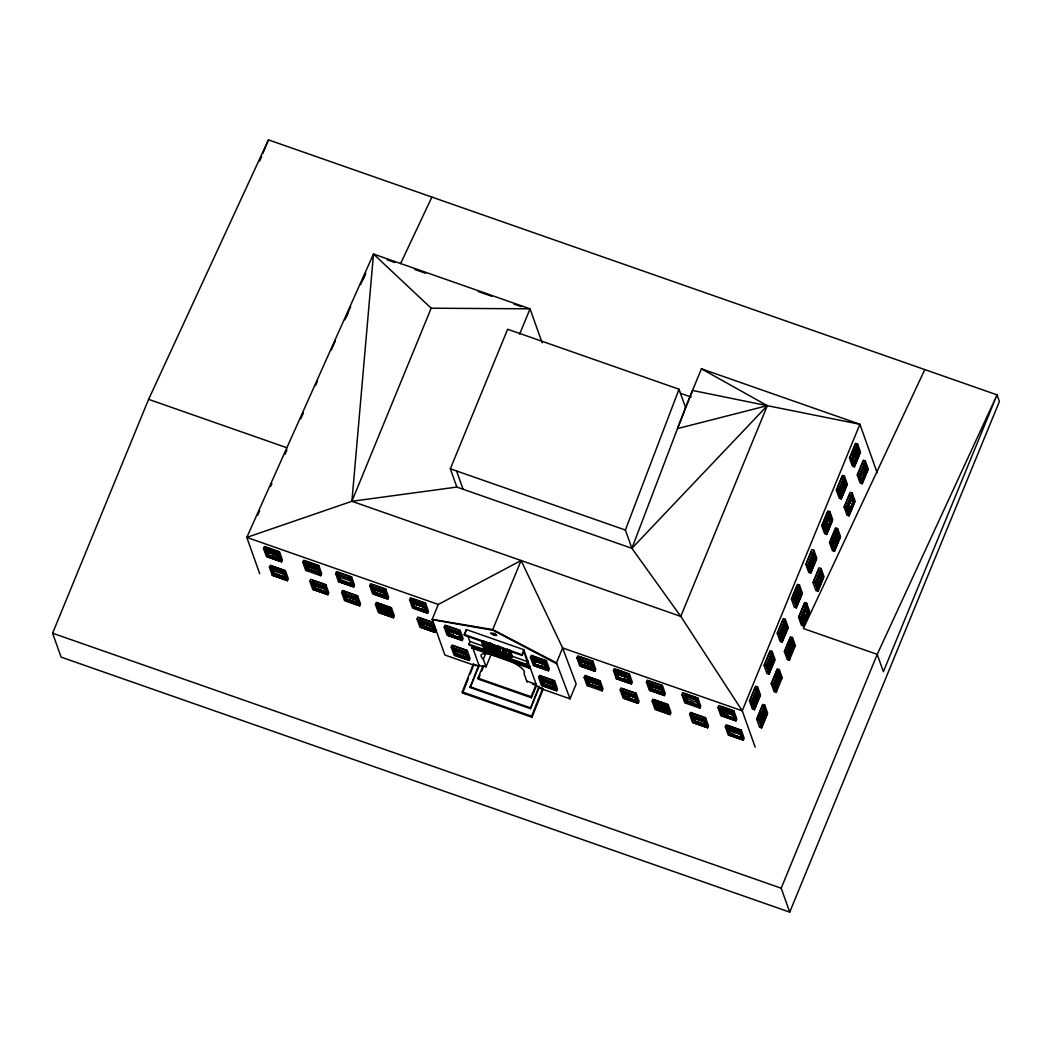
<?xml version="1.0" encoding="UTF-8"?>
<svg xmlns="http://www.w3.org/2000/svg" width="1052" height="1052" viewBox="0 0 1052 1052"><rect width="100%" height="100%" fill="white"/><g stroke="black" fill="none" stroke-linecap="round" stroke-linejoin="round"><path stroke-width="1.5" d="M486.432 642.588L484.893 642.312M486.274 642.285L486.024 642.627M487.589 643.324L489.285 648.808L486.852 643.311M490.377 644.126L490.14 643.364L491.021 643.785M492.98 644.981L492.323 644.363M484.236 641.51L482.631 642.443L484.748 648.413L495.952 652.161L493.559 645.152L491.31 644.56M499.924 646.625L499.398 646.441M502.304 647.874L504.092 653.121M259.726 573.735L246.799 537.414L351.894 501.291L373.486 254.032L530.037 308.828L542.161 342.847M484.696 642.772L486.221 647.782L485.327 644.218M278.096 552.576L277.61 553.76L280.279 561.268L267.576 556.81L268.326 554.614L266.248 548.763M285.539 575.76L283.974 571.367L283.488 572.564L286.157 580.06L273.441 575.615L274.204 573.419L272.639 569.027M312.47 580.415L324.766 584.61L323.95 586.621L326.62 594.117L313.904 589.672L314.666 587.476L321.728 589.948M351.762 582.098L350.198 577.706L349.711 578.889L352.394 586.398L339.678 581.953L340.44 579.757L338.875 575.365M356.194 596.55L355.707 597.746L358.377 605.242L345.674 600.797L346.437 598.601L344.872 594.209M373.789 594.091L371.119 586.582L383.822 591.027L386.492 598.535L373.789 594.091L374.538 591.895L387.254 596.339M391.212 615.302L379.917 611.343L377.3 604.032L376.813 605.216L389.529 609.66L392.199 617.169L379.496 612.724L380.245 610.528L378.681 606.136M427.625 613.263L428.453 611.251L425.56 603.138L410.438 597.838L409.609 599.85L412.489 607.964L427.625 613.263L424.153 603.94L423.667 605.124L426.336 612.632L413.633 608.174L414.396 605.978M431.596 623.139L431.11 624.323L433.792 631.831L421.076 627.373L421.839 625.177L431.149 628.333M458.777 631.226L458.291 632.41L460.96 639.918L448.257 635.461L449.02 633.265L453.254 634.75M453.596 648.177L455.687 654.042L468.39 658.486L468.732 657.658L467.969 659.854L455.266 655.409L456.016 653.213L468.311 657.408M534.469 665.719L531.786 658.21L544.502 662.655L547.172 670.163L534.469 665.719L535.218 663.523M542.622 685.707L539.939 678.211L552.655 682.656L555.324 690.151L542.622 685.707L543.371 683.511L554.167 687.193M580.928 666.205L581.69 664.009L581.348 664.838L594.064 669.282L591.448 661.958L590.961 663.154L593.644 670.65L580.928 666.205L578.258 658.697L578.745 657.513L581.348 664.838M588.949 683.603L588.186 685.799L585.517 678.29L598.22 682.748L600.889 690.243M630.595 682.051L617.892 677.606L615.275 670.282L614.789 671.465L627.505 675.91L630.174 683.419L617.471 678.974L618.221 676.778L616.656 672.386M624.231 698.331L621.561 690.822L634.264 695.28L636.933 702.775L624.231 698.331L624.993 696.135L629.227 697.621M660.985 686.259L660.498 687.443L663.168 694.951L650.465 690.506L651.227 688.31L649.137 682.446M666.679 705.3L666.192 706.484L668.862 713.992L656.159 709.548L656.921 707.352L655.357 702.96M685.115 696.45L686.68 700.842L685.917 703.038L683.248 695.53L695.951 699.988L698.62 707.483M704.169 718.516L703.683 719.699L706.352 727.208L693.649 722.75L694.412 720.554L694.07 721.383L706.773 725.827M732.481 711.599L731.995 712.783L734.664 720.278L721.961 715.833L722.724 713.637L726.958 715.123M729.338 735.138L726.656 727.629L739.372 732.087L742.041 739.582L729.338 735.138L730.088 732.942L734.322 734.428M877.158 472.743L859.905 424.272L767.316 405.664L631.897 548.329L625.388 530.037L679.027 389.227L507.643 329.237L450.348 468.784L456.857 487.063L631.897 548.329L680.789 616.406L742.252 710.823L755.191 747.157M631.897 548.329L685.536 407.505L701.421 368.805L859.905 424.272L742.252 710.823L562.61 647.953L521.095 560.519L438.316 604.453L432.201 619.352L444.904 655.028L474.281 665.298M487.3 642.719L484.341 642.496L487.904 643.14M485.919 642.272L485.261 642.233L486.511 642.22M484.801 642.903L486.366 643.009M495.439 645.573L497.596 651.622L497.109 652.845L483.828 648.4L484.315 647.177M484.748 648.413L483.236 641.194M493.086 644.731C503.145 657.71 481.514 649.689 483.512 642.062M488.47 643.469C501.028 664.167 482.46 629.78 489.377 648.558C497.938 655.712 495.216 644.652 490.534 644.994M491.6 644.929L493.283 645.823M492.941 645.376L491.415 644.311M495.084 650.991L485.958 647.94L483.959 642.062M499.608 646.862L500.265 647.138L499.148 646.809M510.154 650.123L512.311 656.172L511.824 657.395L498.543 652.963L499.029 651.727M508.287 649.702L510.667 656.711L499.463 652.963L497.491 646.638M498.175 646.441L500.213 652.687L498.056 646.309M500.936 652.332L503.606 653.226C504.565 648.361 495.439 643.495 500.936 652.332L509.536 655.212L507.064 653.818M507.656 649.926L510.667 656.711M506.577 653.949L504.197 648.624M509.839 655.422L507.708 649.413M539.334 687.18L542.714 688.363L543.082 689.389L532.01 717.24L462.617 692.979L462.249 691.953L473.321 664.101L478.989 666.061L470.126 687.508L530.458 708.627L539.334 687.18L532.457 684.01M462.617 692.979L468.442 678.316M470.191 673.924L473.098 666.587M532.01 717.24L531.641 716.215L542.714 688.363M52.6 633.199L148.608 399.352L268.444 139.863L997.046 394.868L999.4 401.483L789.723 912.137L61.121 657.132L52.6 633.199L781.202 888.217L789.723 912.137M259.752 161.035L261.606 156.498M262.855 153.474L268.444 139.863M263.539 548.486L264.368 546.475L279.503 551.774L282.396 559.888L281.568 561.899L266.432 556.6L263.539 548.486L278.675 553.786L281.568 561.899M267.576 556.81L264.894 549.315L265.38 548.118L267.997 555.443L280.7 559.888M267.142 551.721L279.109 555.903L267.142 551.721L265.88 548.171M267.997 555.443L268.326 554.614M279.201 556.179L267.155 552.195L268.405 555.259L280.292 559.638L268.313 555.456L267.142 550.38M269.417 567.291L270.246 565.279L285.381 570.578L288.274 578.692L287.446 580.704L272.31 575.405L269.417 567.291L284.553 572.59L287.446 580.704M278.675 553.786L279.503 551.774M273.112 570.802L284.987 574.708M272.31 575.405L273.139 573.393M286.578 578.692L273.862 574.247L274.204 573.419M284.553 572.59L285.381 570.578M286.157 578.442L274.191 574.26L271.679 567.173M302.818 562.281L303.647 560.269L318.782 565.568L321.662 573.682L320.847 575.694L305.711 570.394L302.818 562.281L317.954 567.58L320.847 575.694M307.263 569.237L307.605 568.409L306.842 570.605L304.173 563.096L304.659 561.913L307.263 569.237L319.979 573.682M306.513 565.792L318.401 570.171L319.177 572.341M306.921 565.595L307.592 569.25L305.08 562.163M309.88 581.348L310.708 579.336L325.844 584.636L328.737 592.749L327.908 594.761L312.773 589.462L309.88 581.348L325.015 586.648L327.908 594.761M319.558 575.049L316.876 567.554L317.362 566.357M317.954 567.58L318.782 565.568M313.575 584.859L325.462 589.238L313.404 584.767L323.95 588.239M327.04 592.749L314.338 588.305L314.666 587.476M314.995 587.489L314.653 588.318L312.562 582.413M701.421 368.805L767.316 405.664L680.789 616.406L351.894 501.291L431.175 308.197L530.037 308.828L519.649 334.128M325.015 586.648L325.844 584.636M335.654 573.629L336.482 571.617L351.618 576.917L354.498 585.03L353.682 587.029L338.547 581.743L335.654 573.629L350.789 578.929L353.682 587.029M339.349 577.127L351.21 581.046M338.547 581.743L339.362 579.731M352.815 585.03L340.098 580.586L340.44 579.757L351.736 583.715M340.769 579.77L340.427 580.586L337.902 573.511M341.65 592.473L342.465 590.461L357.601 595.761L360.494 603.874L359.666 605.886L344.53 600.587L341.65 592.473L356.786 597.773L359.666 605.886M350.789 578.929L351.618 576.917M345.332 595.971L357.22 600.363M358.798 603.874L346.095 599.43L346.437 598.601M357.614 601.455L358.39 603.624L346.424 599.43L345.24 594.367M352.394 584.78L340.506 580.388M356.786 597.773L357.601 595.761M369.752 585.767L370.58 583.755L385.716 589.054L388.609 597.168L387.78 599.18L372.645 593.88L369.752 585.767L384.887 591.066L387.78 599.18M373.355 588.988L385.321 593.183L386.584 596.721L374.617 592.539M373.447 589.265L385.413 593.459L374.946 589.791M386.912 597.168L374.21 592.723L374.538 591.895M374.867 591.908L374.538 592.723L372.434 586.832M375.459 604.4L376.287 602.388L391.423 607.688L394.316 615.788L393.487 617.8L378.352 612.501L375.459 604.4L390.594 609.7L393.487 617.8M384.309 589.843L384.651 589.028L371.935 584.57L374.025 590.435M384.887 591.066L385.716 589.054M379.154 607.898L391.042 612.29L391.817 614.46M379.917 611.343L380.245 610.528L391.541 614.473M392.212 615.552L380.245 611.357L380.574 610.541L392.541 614.723M390.594 609.7L391.423 607.688M426.691 610.186L426.349 611.002L414.383 606.82L414.725 605.991M417.052 619.049L417.881 617.037L433.016 622.337L435.896 630.45L435.081 632.462L419.945 627.163L417.052 619.049L432.188 624.349L435.081 632.462M425.56 603.138L424.745 605.15L409.609 599.85M425.087 607.464L413.12 603.283L425.271 607.543L426.428 610.804L414.462 606.623L413.226 603.559L425.271 607.543M434.213 630.45L421.497 626.006L421.839 625.177M422.168 625.19L421.826 626.019L419.722 620.115M432.188 624.349L433.016 622.337M432.543 626.663L420.563 622.482L432.714 626.742L420.668 622.758L421.905 625.822L433.792 630.201L431.281 623.126M444.233 627.137L445.049 625.125L460.184 630.424L463.077 638.538L462.249 640.55L447.113 635.25L444.233 627.137L459.369 632.436L462.249 640.55M446.074 626.768L446.403 625.953L459.119 630.398M451.229 647.085L452.058 645.073L467.193 650.373L470.086 658.486L469.258 660.485L454.122 655.199L451.229 647.085L466.365 652.385L469.258 660.485M453.07 646.717L453.412 645.889L466.115 650.346M459.369 632.436L460.184 630.424M459.895 634.829L447.915 630.648L449.086 633.909L461.052 638.091L459.895 634.829L447.744 630.569L446.982 628.005M454.832 650.307L466.891 654.778L467.667 656.948M454.924 650.583L466.812 654.975L467.588 657.145M461.315 637.473L460.973 638.288L459.711 634.75M455.687 654.042L456.016 653.213M454.451 648.821L456.095 653.844L467.982 658.236L456.003 654.042L456.344 653.226M524.054 650.517L522.016 655.449L464.524 635.329L464.221 634.474L466.246 629.53L523.738 649.663L536.586 685.47L531.457 697.752L478.318 679.158L477.95 678.106L483.078 665.811L486.024 666.837L491.534 653.423M464.524 635.329L465.628 632.633M466.181 631.279L466.246 629.53M478.976 665.298L472.124 646.046L471.848 648.032L529.34 668.152L529.616 666.166L469.021 644.968L469.797 641.418L467.811 635.842M466.365 652.385L467.193 650.373M471.848 648.032L472.374 646.743M432.201 619.352L492.73 629.569L521.095 560.519M494.032 635.29L496.833 635.369L493.296 633.238L490.508 633.159L494.032 635.29L494.9 633.186M522.029 655.449L523.738 649.663M527.972 661.537L526.513 665.088L527.657 660.656M530.432 657.395L531.26 655.383L546.396 660.682L549.289 668.783L548.46 670.795L533.325 665.495L530.432 657.395L545.567 662.694L548.46 670.795M532.273 657.027L532.614 656.198L545.317 660.643L544.989 661.471M529.34 668.152L529.866 666.863L526.842 665.811M534.035 660.617L546.093 665.088L534.127 660.893M547.513 667.718L547.185 668.546L535.205 664.351L533.535 657.868M538.585 677.383L539.413 675.371L554.549 680.67L557.442 688.784L556.613 690.796L541.478 685.496L538.585 677.383L553.72 682.682L556.613 690.796M545.567 662.694L546.396 660.682M540.426 677.015L540.767 676.199L552.063 680.144M545.922 665.009L535.521 661.143M542.28 680.894L554.167 685.273L554.943 687.443M555.745 688.784L543.042 684.339L543.371 683.511M543.7 683.524L543.358 684.352L541.267 678.448M570.039 698.817L556.495 662.852L562.61 647.953L576.167 683.918L570.039 698.817L539.702 688.205M553.142 681.459L553.47 680.644M553.72 682.682L554.549 680.67M576.904 657.881L577.732 655.869L592.868 661.169L595.748 669.282L594.932 671.294L579.797 665.995L576.904 657.881L592.039 663.181L594.932 671.294M580.599 661.392L592.565 665.574M581.756 664.654L593.722 668.835L581.677 664.851L582.019 664.022M584.162 677.475L584.991 675.463L600.127 680.762L603.006 688.876L602.178 690.888L587.055 685.588L584.162 677.475L599.298 682.774L602.178 690.888M586.003 677.107L586.345 676.278L599.048 680.736L601.323 688.876L588.607 684.431L586.529 678.566M586.49 677.159L586.753 676.528L597.22 680.197M592.039 663.181L592.868 661.169M587.752 680.697L599.824 685.168L587.858 680.973M599.298 682.774L600.127 680.762M599.64 685.089L589.251 681.223M601.244 687.798L600.902 688.626L598.798 682.722M613.434 670.65L614.263 668.638L629.398 673.938L632.291 682.038L631.463 684.05L616.327 678.75L613.434 670.65L628.57 675.949L631.463 684.05M616.196 671.518L616.959 674.069L629.096 678.343L617.13 674.148L618.3 677.409L630.266 681.604M616.327 678.75L617.156 676.752M617.892 677.606L618.221 676.778M630.516 680.973L630.187 681.801L618.208 677.606L618.55 676.791M620.207 690.007L621.035 687.995L636.171 693.294L639.051 701.408L638.235 703.42L623.1 698.12L620.207 690.007L635.342 695.306L638.235 703.42M628.57 675.949L629.398 673.938M623.797 693.229L635.868 697.7M623.902 693.505L635.789 697.897L625.296 693.755M637.367 701.408L624.651 696.963L624.993 696.135M636.25 698.791L636.947 701.158L624.98 696.963L624.309 693.307M634.75 694.083L635.092 693.268L622.389 688.81L624.467 694.675M635.342 695.306L636.171 693.294M646.441 682.169L647.256 680.171L662.392 685.457L665.285 693.57L664.456 695.582L649.321 690.283L646.441 682.169L661.577 687.469L664.456 695.582M650.465 690.506L647.795 682.998L648.282 681.814L650.886 689.126L663.588 693.57M650.886 689.126L651.227 688.31L662.523 692.255M651.543 688.31L651.214 689.139L648.689 682.064M652.135 701.224L652.95 699.212L668.086 704.511L670.979 712.625L670.15 714.637L655.015 709.337L652.135 701.224L667.27 706.523L670.15 714.637M656.159 709.548L653.489 702.039L653.976 700.856L656.579 708.18L667.875 712.125M661.577 687.469L662.392 685.457M655.83 704.722L667.718 709.114L668.48 711.283M661.918 689.783L649.952 685.602L662.102 689.862L650.044 685.878L651.293 688.942L663.181 693.321L660.656 686.246M656.579 708.18L656.921 707.352L668.217 711.31M668.875 712.375L656.908 708.18L657.25 707.365L669.217 711.547M667.27 706.523L668.086 704.511M681.893 694.714L682.709 692.703L697.844 698.002L700.737 706.116L699.909 708.127L684.773 702.828L681.893 694.714L697.029 700.014L699.909 708.127M685.575 698.212L697.463 702.604M695.951 699.988L696.437 698.791L699.041 706.116L686.338 701.671L686.68 700.842M686.995 700.856L686.667 701.684L684.642 695.582M689.625 714.426L690.454 712.414L705.59 717.714L708.469 725.827L707.641 727.839L692.505 722.54L689.625 714.426L704.761 719.726L707.641 727.839M691.466 714.058L691.808 713.243L704.511 717.688M697.029 700.014L697.844 698.002M693.215 717.661L705.182 721.843L694.714 718.187M693.321 717.937L705.208 722.316L703.841 718.503M698.633 705.866L686.746 701.487M694.741 720.567L694.399 721.396L691.874 714.308M704.761 719.726L705.59 717.714M706.365 725.578L694.478 721.199M717.937 707.509L718.753 705.497L733.888 710.797L736.781 718.911L735.953 720.922L720.817 715.623L717.937 707.509L733.073 712.809L735.953 720.922M735.085 718.911L722.382 714.466L722.724 713.637M721.633 711.021L722.79 714.282L734.677 718.661L722.711 714.479L723.04 713.651L727.537 715.228M725.301 726.814L726.13 724.802L741.265 730.101L744.158 738.215L743.33 740.227L728.194 734.927L725.301 726.814L740.437 732.113L743.33 740.227M733.073 712.809L733.888 710.797M727.642 726.498L727.905 725.88L739.872 730.062L739.609 730.693M728.904 730.049L740.963 734.506L728.997 730.325M742.462 738.215L729.759 733.77L730.088 732.942M739.858 730.89L740.187 730.075L727.484 725.63L730.167 733.586L742.054 737.965L730.088 733.783L730.417 732.955M764.054 665.377L770.103 650.675L772.168 651.398L775.061 659.512L769.012 674.214L766.947 673.49L764.054 665.377L766.132 666.1L769.012 674.214M777.218 633.278L783.253 618.576L785.331 619.299L788.211 627.413L782.175 642.115L780.111 641.391L777.218 633.278L779.295 634.014L782.175 642.115M749.484 700.921L755.533 686.206L757.598 686.93L760.491 695.043L754.442 709.745L752.377 709.022L749.484 700.921L751.562 701.645L757.598 686.93M791.393 599.035L797.442 584.333L799.507 585.057L802.387 593.17L796.351 607.872L794.286 607.149L791.393 599.035L793.471 599.758L796.351 607.872M752.719 707.457L750.115 700.132L755.178 687.784L758.637 695.398L753.574 707.746M778.033 632.265L782.912 620.154M805.819 564.293L811.868 549.578L813.932 550.301L816.812 558.415L810.776 573.13L808.712 572.406L805.819 564.293L807.897 565.016L810.776 573.13M821.757 525.632L827.806 510.93L829.87 511.653L832.763 519.754L826.714 534.469L824.65 533.745L821.757 525.632L823.834 526.355L826.714 534.469M836.327 490.1L842.376 475.386L844.44 476.109L847.333 484.222L841.284 498.937L839.22 498.214L836.327 490.1L838.405 490.824L841.284 498.937M849.49 458.001L855.526 443.3L857.604 444.023L860.483 452.123L854.448 466.838L852.383 466.115L849.49 458.001L851.568 458.725L854.448 466.838M796.982 586.385L792.209 598.009L792.853 598.246M806.45 563.504L811.513 551.156M842.034 476.964L836.958 489.312L837.8 489.614M854.632 446.245L850.121 457.212L852.725 464.537M827.359 512.981L822.572 524.606L823.229 524.83M852.146 454.293L853.935 449.94M766.132 666.1L772.168 651.398M779.295 634.014L785.331 619.299M793.471 599.758L799.507 585.057M807.897 565.016L813.932 550.301M823.834 526.355L829.87 511.653M838.405 490.824L844.44 476.109M851.568 458.725L857.604 444.023M829.528 513.218L824.452 525.566L827.122 533.075L832.198 520.727L829.528 513.218L827.464 512.495L822.388 524.843L823.229 525.145M844.098 477.687L839.023 490.035L841.705 497.543L846.768 485.196L844.098 477.687L842.876 477.266M740.437 732.113L741.265 730.101M752.811 702.21L757.19 692.098L752.417 703.722M767.381 666.666L771.76 656.566L766.987 668.191M779.94 636.026L784.923 624.467L780.045 636.302L785.016 624.743L785.976 627.939L781.399 639.642L780.137 636.092M794.72 600.324L799.099 590.225L794.326 601.849M812.486 553.05L813.314 555.403L808.751 567.107M839.049 492.836L844.033 481.277L839.154 493.112M852.817 459.29L857.196 449.191L852.422 460.815L851.581 458.448M752.509 703.998L757.085 692.308M767.684 667.021L771.655 656.764M795.01 600.679L798.994 590.422M824.584 528.656L829.463 516.821L824.689 528.446M824.781 528.722L829.357 517.019M839.351 493.191L843.928 481.487M852.514 461.092L857.288 449.467L858.248 452.649L853.474 464.287M754.021 704.064L756.401 698.252M768.42 669.177L772.365 659.565L770.8 655.172M781.018 638.446L784.739 629.162M797.127 599.272L799.507 593.459M753.85 704.708L757.23 696.477M796.877 600.087L799.704 593.223L798.139 588.831M810.356 567.436L813.341 560.177M840.272 494.703L842.652 488.891M853.422 462.604L854.618 459.698M855.815 456.792L857.604 452.426L858.458 452.728L853.672 464.353M809.619 569.448L811.302 565.332M812.433 562.596L814.13 558.481L812.565 554.088M825.557 530.8L828.371 523.935M840.127 495.255L844.638 484.288L843.073 479.896M855.539 457.673L857.235 453.557M753.469 707.194L758.453 695.635L753.679 707.273M768.644 670.203L773.023 660.104L768.249 671.728M781.294 640.116L786.37 627.768L784.279 621.916M795.983 603.861L800.362 593.762L797.837 586.674M840.311 496.386L845.085 484.748M768.696 670.834L773.207 659.867L770.603 652.542L769.748 652.253L764.686 664.601L765.527 664.89M795.575 605.387L800.546 593.525L797.942 586.201L797.087 585.898L792.024 598.246L792.866 598.549M812.683 553.115L814.787 559.02L810.001 570.644L814.577 558.941L813.617 555.745L808.646 567.304L813.314 555.403M825.741 531.918L830.515 520.28M840.522 496.452L845.295 484.814L842.994 478.844M809.054 570.828L809.895 571.118L814.971 558.77L812.88 552.918M825.846 532.47L830.909 520.122L828.305 512.797M840.969 495.558L845.479 484.577L843.402 478.726M853.567 464.839L858.642 452.492L856.552 446.627M759.925 696.016L754.849 708.364L752.18 700.856L757.256 688.508L759.925 696.016L757.795 695.109L758.637 695.398M774.496 660.472L769.42 672.82L766.75 665.324L771.826 652.976L774.496 660.472L772.365 659.565L773.207 659.867M787.659 628.386L782.583 640.734L779.913 633.225L784.989 620.877L787.659 628.386L785.528 627.465L786.37 627.768M801.834 594.13L796.758 606.478L794.089 598.982L799.165 586.635L801.834 594.13L799.704 593.223L800.546 593.525M816.26 559.388L811.184 571.736L808.515 564.227L813.591 551.879L816.26 559.388L814.13 558.481L814.971 558.77M859.931 453.096L854.855 465.444L852.186 457.936L857.262 445.588L859.931 453.096L857.801 452.189L858.642 452.492M756.651 719.108L762.687 704.406L764.765 705.129L767.644 713.243L761.609 727.945L759.544 727.221L756.651 719.108L758.716 719.831L761.609 727.945M771.221 683.576L777.257 668.875L779.335 669.598L782.215 677.698L776.179 692.413L774.114 691.69L771.221 683.576L773.286 684.3L776.179 692.413M784.384 651.477L790.42 636.776L792.485 637.499L795.378 645.612L789.342 660.314L787.264 659.591L784.384 651.477L786.449 652.201L789.342 660.314M798.56 617.235L804.596 602.52L806.674 603.243L809.553 611.357L803.518 626.072L801.453 625.348L798.56 617.235L800.625 617.958L803.518 626.072M812.986 582.492L819.021 567.778L821.099 568.501L823.979 576.614L817.943 591.316L815.879 590.593L812.986 582.492L815.05 583.216L817.943 591.316M785.791 649.005L789.381 640.287M829.528 542.543L835.564 527.841L837.629 528.564L840.522 536.665L834.486 551.38L832.408 550.656L829.528 542.543L831.593 543.266L834.486 551.38M844.098 507.011L850.134 492.297L852.199 493.02L855.092 501.133L849.056 515.835L846.978 515.112L844.098 507.011L846.163 507.735L849.056 515.835M857.248 474.912L863.298 460.197L865.362 460.934L868.255 469.034L862.206 483.749L860.141 483.026L857.248 474.912L859.326 475.635L865.362 460.934M813.617 581.703L818.68 569.356M836.064 529.708L835.222 529.406L830.146 541.754L832.75 549.078M846.281 510.615L844.717 506.222L849.687 494.348M857.88 474.123L862.956 461.775M830.935 540.07L835.117 529.892L835.761 530.116M758.689 717.254L760.372 713.138M775.508 676.226L777.204 672.11M758.716 719.831L764.765 705.129M773.286 684.3L779.335 669.598M786.449 652.201L792.485 637.499M789.75 658.92L787.08 651.425L792.143 639.077L794.812 646.572L792.682 645.665L793.537 645.967L788.461 658.315M800.625 617.958L806.674 603.243M815.05 583.216L821.099 568.501M764.409 706.707L759.347 719.055L762.016 726.551L767.092 714.203L764.409 706.707L762.345 705.984L757.282 718.332L758.124 718.621M772.694 683.09L771.852 682.787L776.915 670.44L778.98 671.163L773.917 683.511L776.586 691.019M806.319 604.821L801.256 617.169L803.925 624.678L809.001 612.33L806.319 604.821L804.254 604.098L799.191 616.446L800.033 616.748M831.593 543.266L837.629 528.564M846.163 507.735L852.199 493.02M815.681 582.427L820.744 570.079L823.427 577.587L818.351 589.935L815.681 582.427L814.458 581.993M832.211 542.477L837.287 530.129L839.956 537.638L834.893 549.986L832.211 542.477L831.001 542.056M859.944 474.846L865.02 462.499L867.69 470.007L862.627 482.355L859.944 474.846L858.721 474.426L861.338 481.737L866.401 469.389L864.323 463.537M787.698 652.766L792.077 642.667L787.198 654.502M760.07 720.673L764.344 710.297L760.267 720.751M774.048 686.601L778.914 674.753L774.14 686.391M774.246 686.667L778.822 674.963M787.409 654.568L792.182 642.943L793.142 646.138L788.369 657.763M801.374 620.246L806.253 608.411L801.479 620.049M832.842 543.831L836.419 535.113M847.412 508.3L850.989 499.568M801.585 620.325L806.161 608.621M832.448 545.357L837.024 533.653M847.517 508.576L851.594 498.122M832.54 545.633L837.326 533.995L838.286 537.191L833.5 548.828M847.11 510.102L851.686 498.398L852.856 501.659M761.004 722.908L764.949 713.295L765.803 713.598L760.833 725.459M775.022 688.744L779.519 677.764L777.954 673.372M788.316 656.08L792.117 647.046M801.9 623.284L804.885 616.025M804.044 618.287L805.174 615.538M816.786 587.647L820.718 578.048M862.982 475.149L864.77 470.796M835.012 543.595L837.826 536.73L838.668 537.02L833.605 549.368M848.451 510.799L850.147 506.683M864.428 471.848L865.559 469.1L863.994 464.708M761.227 723.934L765.606 713.835L763.094 706.76M775.206 689.862L779.979 678.224M802.544 623.52L807.318 611.883M775.403 689.928L780.374 678.067L777.77 670.742M802.742 623.586L807.515 611.962L805.214 605.991M866.006 469.56L861.233 481.198L866.217 469.639L864.113 463.735M803.202 622.692L807.712 611.712L805.096 604.4M817.062 589.317L822.138 576.969L820.047 571.118M848.28 513.363L853.054 501.725L850.529 494.65M848.175 513.836L853.238 501.488L851.16 495.637M854.526 502.106L849.464 514.454L846.794 506.946L851.857 494.598L854.526 502.106L852.396 501.199L853.238 501.488M781.202 888.217L877.223 654.37L997.046 394.868L883.391 671.689L877.223 654.37L803.386 628.531L924.813 369.594M470.126 687.508L478.686 665.193L483.46 666.863L481.75 670.966M530.458 708.627L539.032 686.312M478.318 679.158L480.041 675.068M531.457 697.752L531.076 696.7L536.218 684.405L526.723 681.078M486.024 666.837L483.289 659.17L485.814 653.318M331.275 349.948L335.18 341.229M344.806 319.716L350.658 306.632M360.507 284.645L365.715 273.02M300.754 418.854L303.357 413.041M315.482 385.558L317.428 381.192M257.674 515.27L259.634 510.917M270.561 486.497L271.863 483.591M284.96 454.332L286.92 449.98M346.082 317.599L347.896 313.522M362.993 279.806L365.425 274.388M400.575 263.618L431.912 197.066M490.232 643.311L489.377 643.416M492.717 644.416L490.521 644.14M502.383 648.019L504 653.358L506.669 653.687M484.604 643.009L485.774 642.693M482.197 641.155L481.685 642.364L483.828 648.4M496.912 645.718L496.399 646.914L498.543 652.963M351.894 501.291L456.857 487.063M484.262 641.391L483.368 642.141L485.498 648.137M489.759 643.456L490.653 643.311L488.891 643.311M491.705 644.679C487.378 643.64 496.202 656.593 490.613 644.929M501.357 647.414L502.619 647.69M488.996 643.416L490.679 644.14M500.818 652.135L509.944 655.186M488.996 648.427L486.313 647.532L484.433 642.259M486.103 647.572L495.229 650.636M500.318 652.45L510.115 656.001L507.8 649.163M485.59 647.9L495.505 651.214M499.608 652.608L510.812 656.356M484.893 648.045L496.097 651.793M462.249 691.953L531.641 716.215M478.2 291.496L491.823 296.269M513.994 304.081L521.555 306.724M387.175 259.857L394.737 262.5M415.014 269.549L425.613 273.257M855.184 444.865L856.039 445.167M680.407 393.29L691.217 397.077M864.849 466.299L860.181 477.726M866.401 469.389L865.559 469.1L867.69 470.007M865.362 469.337L866.217 469.639M845.479 484.577L844.638 484.288L846.768 485.196M844.44 484.525L845.295 484.814M837.142 489.075L837.997 489.377M852.212 501.436L853.054 501.725M844.717 506.222L845.571 506.525M813.932 558.717L814.787 559.02M820.784 573.945L821.743 577.14L817.167 588.844M822.138 576.969L821.283 576.68L823.427 577.587M821.099 576.917L821.941 577.206L819.837 571.315M450.348 468.784L625.388 530.037M805.293 607.03L807.712 611.712M807.515 611.962L805.161 607.412M148.608 399.352L286.972 447.784M785.331 627.715L786.173 628.005L784.082 622.113M790.92 638.643L790.078 638.354L785.002 650.701L787.619 658.013M792.498 645.902L793.339 646.204L791.236 640.3M785.857 650.991L787.08 651.425M780.374 678.067L779.519 677.764L781.662 678.672L778.98 671.163M755.086 688.258L755.928 688.56M750.115 700.132L750.957 700.422M438.316 604.453L246.799 537.414L373.486 254.032L431.175 308.197M579.087 656.698L591.789 661.143M617.024 669.953L628.32 673.898L629.885 678.29M649.031 681.236L661.327 685.431M684.063 693.531L696.779 697.976L699.383 705.287M265.722 547.303L278.425 551.748M305.001 561.097L317.704 565.542M337.837 572.433L350.54 576.877M685.97 694.294L696.45 697.963M721.527 706.812L732.823 710.771M266.13 547.553L278.109 551.735M305.409 561.347L317.375 565.529M424.495 603.112L411.792 598.667L411.45 599.482L414.054 606.807L426.757 611.251M720.528 706.576L732.494 710.757M413.699 599.443L424.166 603.098M618.76 671.386L626.242 674.003M309.643 563.543L305.159 561.965L307.671 569.053L319.637 573.235M726.248 709.298L730.745 710.863M270.285 549.946L265.801 548.368L268.313 555.456M578.258 658.697L590.961 663.154M647.795 682.998L660.498 687.443M264.894 549.315L277.61 553.76M304.173 563.096L316.876 567.554M349.711 578.889L337.008 574.445L339.678 581.953M731.995 712.783L719.292 708.338L721.961 715.833M423.667 605.124L410.964 600.679L413.633 608.174M617.037 673.872L629.004 678.067L630.187 681.801M318.388 569.697L306.329 565.7L318.48 569.974M731.995 714.4L721.527 710.744L733.52 715.399L721.448 710.928M583.518 664.548L593.986 668.204M624.533 678.882L629.517 680.736M688.495 701.382L692.992 702.946M273.139 556.206L280.621 558.822M583.097 664.509L594.393 668.454M688.087 701.342L695.148 703.814M269.746 555.114L281.042 559.072M307.934 568.422L319.9 572.604M421.457 608.45L427.099 610.436M432.333 619.707L493.059 630.293L556.863 663.851M534.192 657.802L541.662 660.419M271.6 566.107L284.303 570.552M356.536 595.734L343.82 591.277L346.095 599.43M377.642 603.204L390.345 607.648M654.305 700.027L667.021 704.485M273.507 566.87L283.974 570.539M378.062 603.453L390.029 607.648M419.643 618.116L431.938 622.311M654.725 700.277L666.692 704.472M385.282 606.702L377.8 604.085L380.245 611.357M458.291 632.41L445.588 627.965L448.257 635.461M464.221 634.474L521.713 654.594M735.046 729.312L739.53 730.89M283.488 572.564L270.772 568.119L273.441 575.615M323.95 586.621L311.234 582.164L313.904 589.672M355.707 597.746L343.005 593.289L345.674 600.797M653.489 702.039L666.192 706.484M703.683 719.699L690.98 715.255L693.649 722.75M431.11 624.323L418.407 619.878L421.076 627.373M449.322 630.884L459.79 634.553M357.207 599.89L345.161 595.892L357.312 600.166M391.028 611.817L378.983 607.819L391.12 612.093M667.691 708.64L655.646 704.643L667.796 708.917M730.404 730.561L740.871 734.23L742.054 737.965M540.873 665.495L547.934 667.967L546.369 663.575M535.297 664.154L547.264 668.349M461.381 638.538L448.678 634.093L446.587 628.241M469.797 641.418L483.407 646.191M512.153 656.251L527.289 661.537L523.686 651.398M276.032 573.958L283.514 576.575M347.844 599.101L358.732 602.796M625.322 696.148L629.806 697.713M275.624 573.919L285.5 577.377M590.356 684.102L601.652 688.047M695.819 721.054L707.115 725.012M326.712 592.302L314.732 588.121L312.589 581.625M346.502 599.245L358.469 603.427M380.324 611.159L392.291 615.354M625.059 696.779L637.025 700.961M656.987 707.996L668.954 712.178M600.981 688.429L589.015 684.247L586.858 677.751M468.705 644.087L526.197 664.207M471.598 647.322L529.09 667.441M554.154 684.799L542.109 680.802L554.246 685.076L555.022 687.258M456.318 650.833L466.799 654.502M555.417 688.337L543.45 684.155L540.767 676.199M477.95 678.106L531.076 696.7M469.81 686.654L530.155 707.772M832.198 520.727L830.067 519.819L828.503 515.427M837.826 536.73L839.956 537.638M806.858 611.422L809.001 612.33M764.949 713.295L767.092 714.203M489.035 643.245L490.495 644.008M500.187 646.862L499.305 646.704M487.194 642.746L486.708 642.601M492.73 629.569L556.495 662.852M506.314 649.478L507.906 650.623L509.536 655.212M485.669 642.943L487.26 644.087M507.011 649.544L507.998 650.373M501.081 647.559L502.067 648.387M493.335 644.889L492.56 644.376L494.953 646.809L497.109 652.845M491.836 644.258L493.427 645.52M504.618 648.65L506.867 654.318L505.328 649.478M509.063 650.346L511.824 657.395M492.783 644.508L495.952 652.161M856.354 446.824L858.458 452.728M858.919 474.189L862.206 483.749M858.406 475.596L859.971 479.988M850.305 495.334L851.87 499.726M837.655 490.495L839.167 494.742M837.484 490.771L839.049 495.163M836.59 531.168L838.668 537.02M835.959 530.182L838.483 537.27L835.117 529.892M835.222 529.406L837.3 535.271M828.424 514.389L830.725 520.359L828.358 515.809M831.514 543.516L833.079 547.908M831.343 544.344L832.855 548.592M822.914 526.316L824.479 530.708M808.344 566.726L809.895 571.118M806.963 564.963L808.528 569.356M799.704 617.918L801.269 622.311M791.446 640.103L793.537 645.967M679.027 389.227L685.536 407.505M777.875 672.333L780.176 678.303L777.822 673.753M770.498 653.029L773.023 660.104M772.365 684.26L773.93 688.652M763.2 706.273L765.803 713.598M755.731 688.495L758.453 695.635M755.178 687.784L757.269 693.636M751.575 701.368L754.442 709.745M750.3 699.896L751.812 704.143M732.153 711.586L734.677 718.661M727.984 727.879L730.088 733.783M727.668 727.918L729.759 733.77M720.607 708.575L722.711 714.479M720.291 708.614L722.382 714.466M696.108 698.791L696.95 701.145M692.321 714.702L693.886 719.095M684.983 695.188L686.496 699.435M691.992 715.531L694.07 721.383M684.247 695.806L686.338 701.671M667.205 706.773L668.77 711.165M666.771 706.471L667.612 708.838M648.768 681.867L649.61 684.221M654.462 700.908L656.908 708.18M615.696 670.532L618.208 677.606M622.876 691.072L624.98 696.963M622.574 691.098L624.651 696.963M614.789 671.465L617.471 678.974M591.132 661.958L593.644 669.033M587.253 677.948L588.936 684.431L586.832 678.54M579.599 658.158L581.164 662.55M579.244 657.566L581.677 664.851M553.234 682.643L554.075 684.997M546.027 664.404L547.592 668.796L534.889 664.338L532.799 658.486M545.081 662.642L547.185 668.546M540.952 678.487L543.042 684.339M532.614 656.198L534.705 662.063M533.193 658.263L535.205 664.351M456.555 470.954L463.064 489.233M527.105 682.143L523.949 673.293A23.341 5.668 22.3 0 0 508.208 660.091M499.398 647.493L501.028 652.095M498.582 646.362L500.673 652.49L498.53 646.48M499.463 652.963L497.307 646.441M492.993 644.863L495.4 651.451M483.078 665.811L483.46 666.863M478.686 665.193L478.989 666.061M475.465 664.825L475.833 665.85M473.321 664.101L473.689 665.127M458.448 631.213L459.29 633.567M465.878 652.332L466.72 654.699M467.969 659.854L465.3 652.345L452.584 647.9L455.266 655.409M447.324 627.61L449.007 634.106L446.482 627.018M446.929 627.413L448.494 631.805M453.491 646.967L456.003 654.042M464.392 692.676L464.76 693.702M431.609 622.297L433.122 626.545M423.825 603.927L426.349 611.002M412.305 600.127L413.87 604.519M419.419 620.154L421.497 626.006M411.858 599.732L414.383 606.82M390.529 609.936L392.094 614.329M390.108 609.647L390.95 612.014M372.119 586.858L374.21 592.723M376.813 605.216L379.496 612.724M357.049 597.194L358.614 601.586M349.882 577.693L350.71 580.06M351.131 581.243L352.012 583.689M356.72 598.023L358.285 602.415M355.865 596.55L357.128 600.087M337.495 573.261L340.098 580.586M343.899 592.355L346.424 599.43M317.888 567.83L319.453 572.222M324.108 585.425L325.462 589.238M325.857 590.33L326.62 592.5M317.467 567.528L318.296 569.895M312.247 582.453L314.338 588.305M277.767 552.563L279.122 556.376M283.645 571.367L284.487 573.721M284.908 574.905L285.776 577.351M271.258 566.923L273.862 574.247M483.289 659.17A23.341 5.668 22.3 0 1 491.915 654.476M500.016 656.816A23.341 5.668 22.3 0 1 506.88 659.499M692.532 390.463L677.501 428.585L767.316 405.664L692.532 390.463M580.494 661.103L592.473 665.298L580.494 661.103M820.481 573.603L815.8 585.504L820.481 573.603"/></g></svg>
